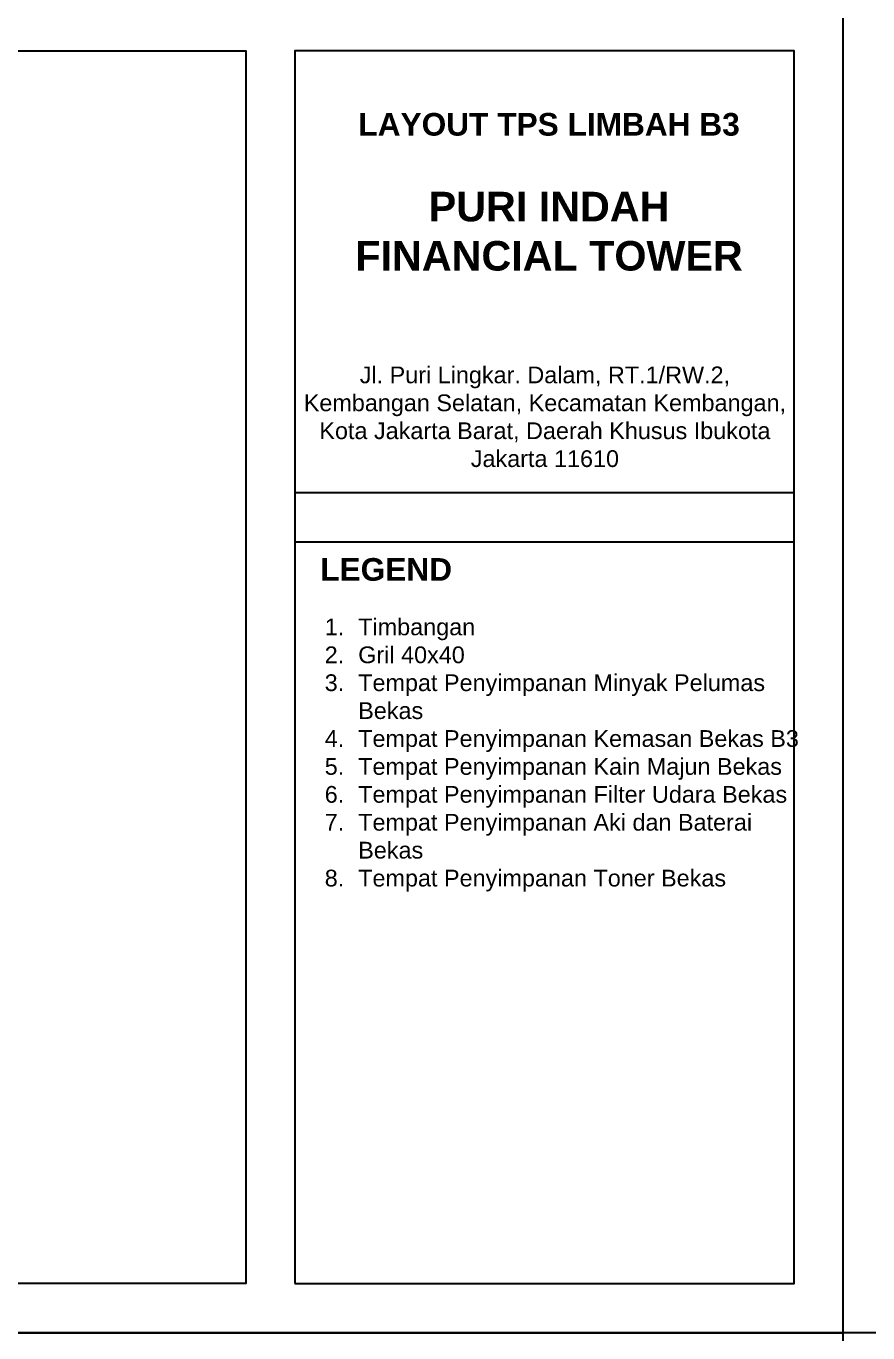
# Model space of a CAD drawing. Header units: millimetres. Extents: x -10849 to 51582, y -14593 to 28921.
# Drawn here: x 24198 to 28472, y -7834 to -1200 of the extents above; entities that cross this region are included whole.
import ezdxf

# ---------------------------------------------------------------- set-up
doc = ezdxf.new("R2010")
doc.units = ezdxf.units.MM
doc.styles.get("Standard").update_dxf_attribs({"font": 'arial.ttf'})

msp = doc.modelspace()

# ---------------------------------------------------------------- linework, layer by layer
for points in [[(25563, -7833.9), (14228.9, -7833.9), (14228.9, -1075), (25563, -1075)], [(25313, -7833.9), (28346.7, -7833.9), (28346.7, -1075), (25313, -1075)], [(39680.9, -7833.9), (28346.7, -7833.9), (28346.7, -1075), (39680.9, -1075)], [(25563, -3567.3), (28096.7, -3567.3)], [(25563, -3817.3), (28096.7, -3817.3)], [(25563, -14592.9), (14228.9, -14592.9), (14228.9, -7833.9), (25563, -7833.9)], [(25313, -14592.9), (28346.7, -14592.9), (28346.7, -7833.9), (25313, -7833.9)]]:
    msp.add_lwpolyline(points)
for points in [[(14478.9, -1325), (25313, -1325), (25313, -7583.9), (14478.9, -7583.9)], [(25563, -7583.9), (28096.7, -7583.9), (28096.7, -1325), (25563, -1325)]]:
    msp.add_lwpolyline(points, close=True)

# ---------------------------------------------------------------- texts
at = {"attachment_point": 1}
for s, width, heights, insert, char_height in [('\\pxqc;{\\fArial|b1|i0|c0|p34;\\H0.92x;LAYOUT TPS LIMBAH B3\\P\\H1.08696x;\\P\\H1.2x;PURI INDAH \\PFINANCIAL TOWER}', 2823.659, [0], (25441.3, -1640.9), 125), ('\\pxqc;Jl. Puri Lingkar. Dalam, RT.1/RW.2, Kembangan Selatan, Kecamatan Kembangan, Kota Jakarta Barat, Daerah Khusus Ibukota Jakarta 11610', 2445.621, [0], (25609.2, -2928.1), 85), ('{\\fArial|b1|i0|c0|p34;\\H0.92x;LEGEND}', 925.541, [0], (25691.3, -3900.6), 125), ('\\pxi-2,l3,ql,t3;1.^ITimbangan\\P2.^IGril 40x40\\P3.^ITempat Penyimpanan Minyak Pelumas Bekas\\P4.^ITempat Penyimpanan Kemasan Bekas B3\\P5.^ITempat Penyimpanan Kain Majun Bekas\\P6.^ITempat Penyimpanan Filter Udara Bekas\\P7.^ITempat Penyimpanan Aki dan Baterai Bekas\\P8.^ITempat Penyimpanan Toner Bekas', 2445.621, [1881.6], (25629.1, -4207.4), 85)]:
    msp.add_mtext_dynamic_manual_height_columns(s, width=width, gutter_width=12.5, heights=heights, dxfattribs=dict(at, insert=insert, char_height=char_height))

doc.saveas('drawing.dxf')
